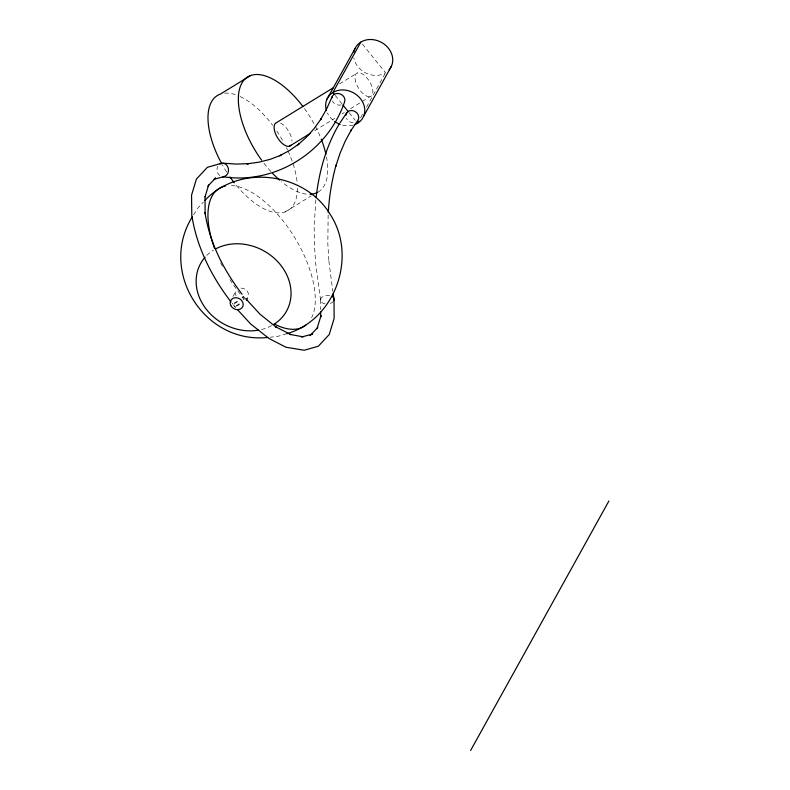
<?xml version="1.0" encoding="UTF-8"?>
<svg xmlns="http://www.w3.org/2000/svg" width="790" height="790" viewBox="0 0 790 790"><rect width="100%" height="100%" fill="white"/><g stroke="black" fill="none" stroke-linecap="round" stroke-linejoin="round"><path stroke-width="0.59" stroke-dasharray="3.95 2.96" d="M328.146 214.88L327.83 243.982L328.956 261.855L328.838 260.74L332.778 291.273M315.872 199.821L314.163 226.039L314.371 243.705L315.635 263.119L320.691 300.862M232.961 296.536L235.924 291.184M360.566 117.868L363.538 112.496M366.521 107.134L384.957 73.875M193.599 214.811L198.122 207.76L203.425 202.052M339.611 83.888L357.465 72.917M314.736 130.686L334.693 118.421M342.05 113.908L344.154 112.615M350.454 108.744L370.411 96.479A13.499 6.429 58.4 0 0 366.047 76.916A13.499 6.429 58.4 0 0 355.362 80.698A13.499 6.429 58.4 0 0 370.411 96.479M285.081 211.937L311.23 195.871M286.889 333.696L277.28 336.491L270.131 337.212M234.038 305.918L235.697 307.725M362.353 44.023L385.55 72.799A20.244 17.192 29 0 1 353.861 57.848M335.177 95.412L342.129 104.043M349.091 112.684L355.273 120.356M320.562 299.736L320.622 309.581M353.249 125.116A20.244 17.192 29 0 1 341.221 124.781M332.965 120.189A20.244 17.192 29 0 1 327.376 112.911M240.15 293.959A80.985 38.592 58.4 0 1 228.764 277.675M222.425 266.418A80.985 38.592 58.4 0 1 219.857 261.204M231.401 185.541A80.985 38.592 58.4 0 1 295.006 238.047A80.985 38.592 58.4 0 1 311.606 317.807M271.632 325.658A49.108 41.692 29 0 1 259.604 329.944M206.763 255.427A49.108 41.692 29 0 1 213.586 250.084M297.425 188.227A67.486 32.163 58.4 0 1 235.055 183.744M226.681 172.032A67.486 32.163 58.4 0 1 222.444 164.952M224.656 93.181A67.486 32.163 58.4 0 1 239.005 96.034M240.111 96.538A67.486 32.163 58.4 0 1 272.659 125.235M276.806 131.041A67.486 32.163 58.4 0 1 283.561 142.101M286.444 147.631A67.486 32.163 58.4 0 1 287.521 149.883M288.044 151.008A67.486 32.163 58.4 0 1 297.149 182.539M306.332 194.123A67.486 32.163 58.4 0 1 281.438 181.641M270.921 171.578A67.486 32.163 58.4 0 1 263.86 163.155M304.466 108.585A67.486 32.163 58.4 0 1 320.779 137.983M326.448 156.815A67.486 32.163 58.4 0 1 317.62 192.326M280.529 123.092A13.499 6.429 58.4 0 1 291.994 141.173M236.072 295.746A6.745 5.728 29 0 1 236.733 289.93M240.98 288.083A6.745 5.728 29 0 1 248.119 296.941M353.268 122.717A6.745 5.797 34.2 0 1 346.395 118.243M332.906 301.8A6.755 4.315 -4.9 0 1 330.299 303.409M325.144 303.893A6.755 4.315 -4.9 0 1 321.244 298.087A6.755 4.315 -4.9 0 1 331.03 295.894M235.45 306.155A6.745 2.252 -42.6 0 1 233.958 304.466M341.112 104.882A6.745 5.639 24.1 0 1 332.402 101.021M219.768 175.647A6.755 5.777 84.9 0 1 217.783 166.305M232.813 303.992A6.745 0.8 -35.3 0 1 232.912 303.172"/><path stroke-width="1.19" d="M328.255 212.52C329.233 196.503 331.81 180.604 336.046 165.13L335.681 166.502L340.046 153.3L345.269 141.064L351.362 129.846L350.553 131.11L357.505 120.89A6.745 5.797 34.2 0 0 354.671 111.281A6.745 5.797 34.2 0 0 345.892 115.083M316.109 197.51C319.061 171.864 326.003 146.308 339.246 123.971M205.025 196.819L208.688 184.89M316.997 328.67L320.997 315.654L320.661 316.958L320.631 312.04M332.195 96.578L326.764 108.704L320.523 119.734L321.342 118.46L314.282 128.405L306.421 137.233L297.8 144.925L298.985 143.938L289.634 150.456L279.591 155.788L281.013 155.176L270.308 159.294L258.982 162.187L247.092 163.826L248.583 163.678L236.151 164.073L222.829 163.194M326.932 99.254L354.888 48.812M360.813 42.097L332.857 92.539L334.407 94.454M246.342 300.151L247.527 298.018M357.594 123.23L358.779 121.087M363.519 116.515L391.475 66.084M470.603 750.5L608.922 500.969M192.306 216.835C158.356 271.177 203.988 344.233 267.741 337.458M340.056 122.707L347.116 112.328M207.879 186.154L215.631 177.938L214.436 178.945M310.055 335.622L317.807 327.406M204.936 200.423C239.182 163.629 305.325 172.111 330.576 215.008C357.455 256.878 335.187 319.772 286.889 333.696M250.687 75.475L220.351 94.109A67.486 32.163 58.4 0 0 221.872 163.935M333.301 87.759L276.579 122.608A13.499 6.429 58.4 0 0 277.784 138.092A13.499 6.429 58.4 0 0 290.898 145.202M289.525 146.17L310.539 133.263M311.24 334.624L312.672 334.022L301.662 336.984M221.328 163.342L207.355 167.332L196.434 179.063L191.555 195.15L191.782 215.156C196.651 247.043 211.542 276.569 231.055 301.968M214.13 179.251L224.153 176.545M303.153 336.836L289.505 334.318L290.809 334.604L275.364 326.635L276.273 327.238L260.009 314.203L245.591 298.541M237.356 309.522L250.618 323.92L268.946 338.466L285.99 347.254L304.229 350.247L318.331 346.237L329.252 334.496L334.131 318.419L334.022 299.627M342.909 105.001L348.321 111.716M242.096 294.216C223.718 270.338 209.567 242.619 204.995 212.609L205.114 213.685L205.025 196.601M333.153 293.683L333.903 298.511M353.881 52.061A20.244 17.192 29 0 1 380.721 41.998A20.244 17.192 29 0 1 389.055 69.866M326.477 110.62A20.244 17.192 29 0 1 338.387 90.356A20.244 17.192 29 0 1 363.074 102.858A20.244 17.192 29 0 1 354.394 124.751M340.223 124.445A20.244 17.192 29 0 1 334.614 121.482M305.858 325.115A80.985 38.592 58.4 0 1 274.742 324.216M214.426 248.08A80.985 38.592 58.4 0 1 225.545 185.956M215.542 248.959A49.108 41.692 29 0 1 281.141 265.687A49.108 41.692 29 0 1 273.587 324.532M258.419 330.161A49.108 41.692 29 0 1 205.291 307.932A49.108 41.692 29 0 1 205.094 257.204M234.284 182.767A67.486 32.163 58.4 0 1 229.959 176.93M317.62 192.326A67.486 32.163 58.4 0 1 309.957 194.291M279.64 180.11A67.486 32.163 58.4 0 1 272.52 173.296M261.638 160.182A67.486 32.163 58.4 0 1 243.419 80.797A67.486 32.163 58.4 0 1 302.995 106.601M321.224 139.089A67.486 32.163 58.4 0 1 325.944 154.386M332.363 296.576A6.755 4.315 -4.9 0 1 333.686 300.753M244.199 297.396A6.745 2.252 -42.6 0 1 243.587 299.331M239.173 304.17A6.745 2.252 -42.6 0 1 236.556 305.779M331.82 97.999A6.745 5.639 24.1 0 1 339.809 93.822A6.745 5.639 24.1 0 1 344.529 102.028C327.653 151.887 274.969 185.097 222.652 176.693A6.755 5.777 84.9 0 0 228.359 168.487A6.755 5.777 84.9 0 0 219.936 163.955M243.429 296.438A6.745 0.8 -35.3 0 1 242.273 297.702M237.119 301.622A6.745 0.8 -35.3 0 1 234.502 303.232M230.739 305.365A6.745 5.728 29 0 0 241.977 307.833A6.745 5.728 29 0 0 237.346 297.879A6.745 5.728 29 0 0 230.739 305.365"/></g></svg>
